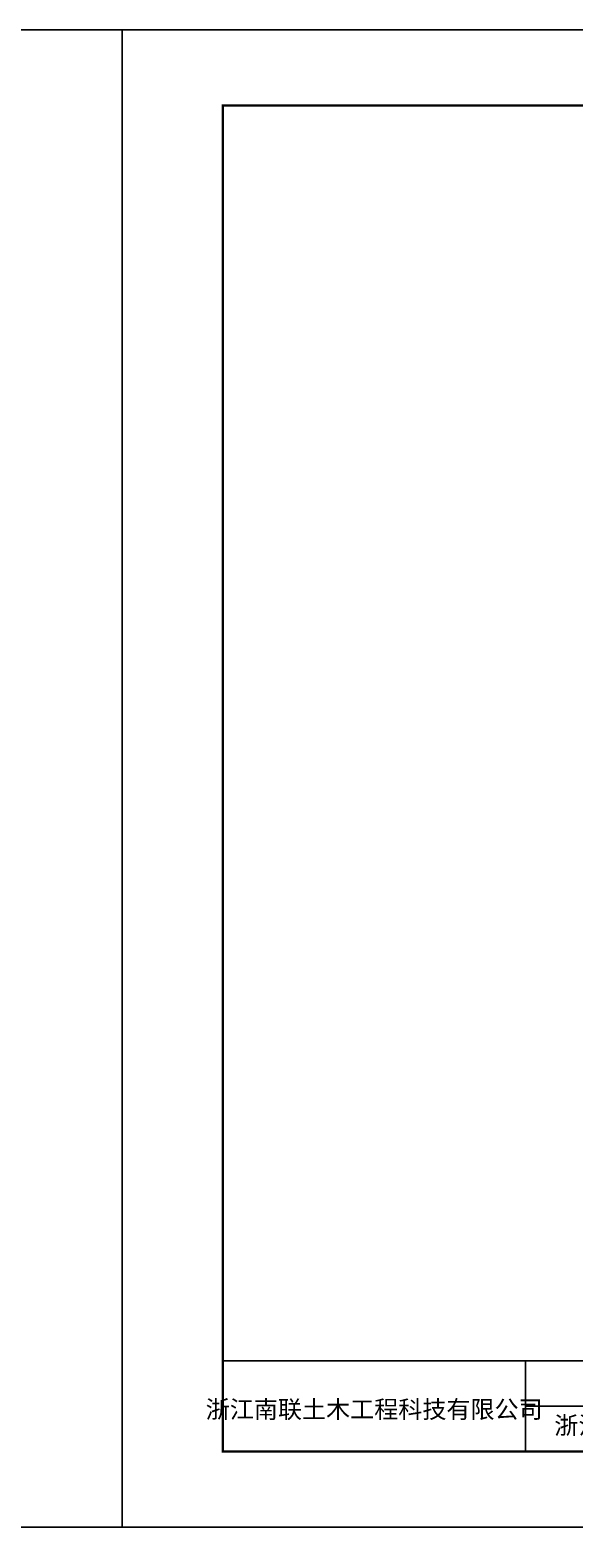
# Model space of a CAD drawing. Extents: x -37 to 3540, y -1485 to 297.
# Drawn here: x 1737.6 to 1845.6, y -1485 to -1188 of the extents above; entities that cross this region are included whole.
import ezdxf
from ezdxf.enums import TextEntityAlignment as Align

# ---------------------------------------------------------------- set-up
doc = ezdxf.new("R2010")
doc.units = 0
doc.layers.get('0').update_dxf_attribs({"linetype": 'CONTINUOUS'})
doc.layers.add('FRAME', color=7, linetype='CONTINUOUS')
doc.styles.add('ST', font='')
doc.styles.get('ST').set_extended_font_data('SimSun')

# ---------------------------------------------------------------- blocks, each defined once
blk = doc.blocks.new('图签_A3长')
for p, q in [((0, 18), (-380, 18)), ((-380, 18), (-380, 0)), ((-320, 0), (-320, 18)), ((-320, 9), (0, 9)), ((-380, 0), (0, 0))]:
    blk.add_line(p, q)
at = {"style": 'ST'}
for tag, p in [('01＿单位名称', (-349.98, 8.36)), ('02＿工程名称', (-271.3, 5.16)), ('04＿工程编号', (-176.51, 4.65)), ('05＿日期', (-35.59, 4.65)), ('06＿图号', (-11.16, 4.91))]:
    blk.add_attdef(tag, text='', height=3.5, dxfattribs=at).set_placement(p, align=Align.MIDDLE_CENTER)
at = {"style": 'ST', "width": 0.85}
blk.add_attdef('03＿图件名称', text='', height=3, dxfattribs=at).set_placement((-205.49, 5.05), align=Align.MIDDLE_CENTER)

msp = doc.modelspace()

# ---------------------------------------------------------------- linework, layer by layer
at = {"layer": 'FRAME', "color": 245, "linetype": 'Continuous'}
msp.add_line((1222.61, -1188), (2140.07, -1188), dxfattribs=at)
for points in [[(1335.9, -1485), (1755.9, -1485), (1755.9, -1188), (1335.9, -1188)], [(1755.9, -1485), (2175.9, -1485), (2175.9, -1188), (1755.9, -1188)]]:
    msp.add_lwpolyline(points, close=True, dxfattribs=at)
at = {"layer": 'FRAME', "linetype": 'Continuous', "const_width": 0.5}
msp.add_lwpolyline([(1775.9, -1470), (2155.9, -1470), (2155.9, -1203), (1775.9, -1203)], close=True, dxfattribs=at)

# ---------------------------------------------------------------- block references
at = {"layer": 'FRAME'}
ref = msp.add_blockref('图签_A3长', (2155.9, -1470), dxfattribs=at)
ref.add_attrib('01＿单位名称', '浙江南联土木工程科技有限公司', dxfattribs={"layer": '0', "height": 3.5, "style": 'ST'}).set_placement((1805.91, -1461.64), align=Align.MIDDLE_CENTER)
ref.add_attrib('02＿工程名称', '浙江大学医学院附属邵逸夫医院宁波院区', dxfattribs={"layer": '0', "height": 3.5, "style": 'ST'}).set_placement((1884.6, -1464.84), align=Align.MIDDLE_CENTER)

doc.saveas('drawing.dxf')
